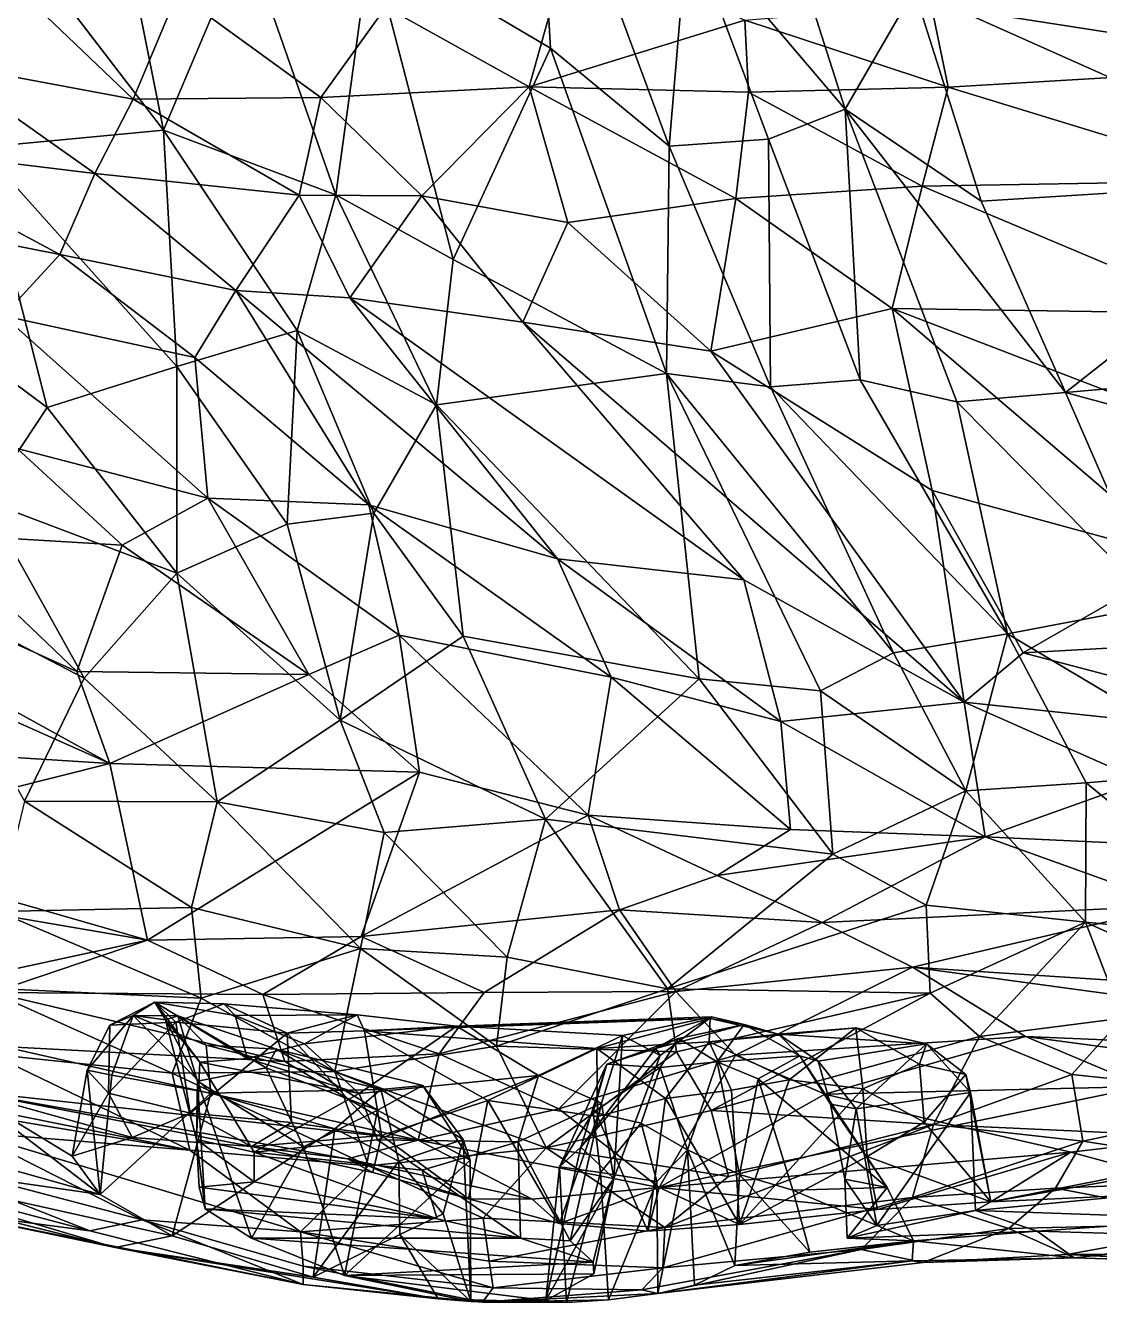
# Model space of a CAD drawing. Header units: metres. Extents: x -887 to 648, y -818 to 707.
# Drawn here: x -320.9 to -104.5, y -818.3 to -561.1 of the extents above; entities that cross this region are included whole.
import ezdxf

# ---------------------------------------------------------------- set-up
doc = ezdxf.new("R2010")
doc.units = ezdxf.units.M

msp = doc.modelspace()

# ---------------------------------------------------------------- linework, layer by layer
at = {"layer": '10k-small'}
for points in [[(-155.7, -577.93, 621.19), (-179.39, -503.89, 653.42), (-187.4, -540.56, 637.47)], [(-155.7, -577.93, 621.19), (-141.85, -553.86, 637.74), (-179.39, -503.89, 653.42)], [(-215.09, -565.64, 637.61), (-218.19, -512.43, 656.88), (-251.36, -544.23, 664.67)], [(-191.21, -585.37, 619.38), (-187.4, -540.56, 637.47), (-218.19, -512.43, 656.88)], [(-191.21, -585.37, 619.38), (-218.19, -512.43, 656.88), (-215.09, -565.64, 637.61)], [(-293.04, -582.15, 663.51), (-304.78, -523.35, 686.57), (-335.68, -526.59, 686.73)], [(-293.04, -582.15, 663.51), (-276.53, -543.15, 674.2), (-304.78, -523.35, 686.57)], [(-329.94, -585.66, 660.18), (-293.04, -582.15, 663.51), (-335.68, -526.59, 686.73)], [(-191.21, -585.37, 619.38), (-171.18, -584, 616.64), (-187.4, -540.56, 637.47)], [(-171.18, -584, 616.64), (-155.7, -577.93, 621.19), (-187.4, -540.56, 637.47)], [(-56.63, -591.95, 647.14), (-74, -542.05, 670.51), (-141.85, -553.86, 637.74)], [(-258.32, -595.17, 650.69), (-276.53, -543.15, 674.2), (-293.04, -582.15, 663.51)], [(-258.32, -595.17, 650.69), (-251.36, -544.23, 664.67), (-276.53, -543.15, 674.2)], [(-234.73, -608.24, 635.56), (-251.36, -544.23, 664.67), (-258.32, -595.17, 650.69)], [(-234.73, -608.24, 635.56), (-215.09, -565.64, 637.61), (-251.36, -544.23, 664.67)], [(-211.04, -543.68, -626.71), (-219.38, -573.4, -589.89), (-248.27, -557.38, -611.07)], [(-175.96, -560.02, -600.77), (-219.38, -573.4, -589.89), (-211.04, -543.68, -626.71)], [(-60.05, -569.03, -530.89), (-138.41, -556.88, -589.26), (-101.85, -543.37, -585.63)], [(-299.16, -575.94, -566.57), (-338.43, -568.61, -555.18), (-325.45, -550.76, -593.07)], [(-290.27, -554.53, -604.73), (-299.16, -575.94, -566.57), (-325.45, -550.76, -593.07)], [(-261.37, -575.57, -581.11), (-299.16, -575.94, -566.57), (-290.27, -554.53, -604.73)], [(-248.27, -557.38, -611.07), (-261.37, -575.57, -581.11), (-290.27, -554.53, -604.73)], [(-128.32, -596.48, 616.13), (-141.85, -553.86, 637.74), (-155.7, -577.93, 621.19)], [(-128.32, -596.48, 616.13), (-56.63, -591.95, 647.14), (-141.85, -553.86, 637.74)], [(-219.38, -573.4, -589.89), (-261.37, -575.57, -581.11), (-248.27, -557.38, -611.07)], [(-134.98, -573.51, -565.08), (-175.96, -560.02, -600.77), (-138.41, -556.88, -589.26)], [(-60.05, -569.03, -530.89), (-134.98, -573.51, -565.08), (-138.41, -556.88, -589.26)], [(-175.17, -574.48, -579.76), (-219.38, -573.4, -589.89), (-175.96, -560.02, -600.77)], [(-134.98, -573.51, -565.08), (-175.17, -574.48, -579.76), (-175.96, -560.02, -600.77)], [(-191.75, -631.17, 599.88), (-215.09, -565.64, 637.61), (-234.73, -608.24, 635.56)], [(-191.75, -631.17, 599.88), (-191.21, -585.37, 619.38), (-215.09, -565.64, 637.61)], [(-306.92, -590.87, -531.26), (-355.42, -584.98, -506.73), (-338.43, -568.61, -555.18)], [(-299.16, -575.94, -566.57), (-306.92, -590.87, -531.26), (-338.43, -568.61, -555.18)], [(-60.05, -569.03, -530.89), (-73.56, -592.29, -503.55), (-134.98, -573.51, -565.08)], [(-219.38, -573.4, -589.89), (-240.98, -595.41, -547.83), (-261.37, -575.57, -581.11)], [(-211.58, -600.77, -538.69), (-240.98, -595.41, -547.83), (-219.38, -573.4, -589.89)], [(-175.17, -574.48, -579.76), (-177.74, -595.93, -543.75), (-219.38, -573.4, -589.89)], [(-177.74, -595.93, -543.75), (-211.58, -600.77, -538.69), (-219.38, -573.4, -589.89)], [(-134.98, -573.51, -565.08), (-140.24, -593.43, -535.13), (-175.17, -574.48, -579.76)], [(-73.56, -592.29, -503.55), (-140.24, -593.43, -535.13), (-134.98, -573.51, -565.08)], [(-265.75, -595.27, -541.57), (-306.92, -590.87, -531.26), (-299.16, -575.94, -566.57)], [(-261.37, -575.57, -581.11), (-265.75, -595.27, -541.57), (-299.16, -575.94, -566.57)], [(-240.98, -595.41, -547.83), (-265.75, -595.27, -541.57), (-261.37, -575.57, -581.11)], [(-140.24, -593.43, -535.13), (-177.74, -595.93, -543.75), (-175.17, -574.48, -579.76)], [(-152.7, -632.45, 589.44), (-155.7, -577.93, 621.19), (-171.18, -584, 616.64)], [(-133.23, -636.86, 588.25), (-111.31, -635.01, 594.81), (-155.7, -577.93, 621.19)], [(-111.31, -635.01, 594.81), (-128.32, -596.48, 616.13), (-155.7, -577.93, 621.19)], [(-133.23, -636.86, 588.25), (-155.7, -577.93, 621.19), (-152.7, -632.45, 589.44)], [(-290.4, -629.79, 639.48), (-293.04, -582.15, 663.51), (-329.94, -585.66, 660.18)], [(-290.4, -629.79, 639.48), (-266.13, -622.51, 641.1), (-293.04, -582.15, 663.51)], [(-266.13, -622.51, 641.1), (-258.32, -595.17, 650.69), (-293.04, -582.15, 663.51)], [(-170.78, -633.85, 590.72), (-171.18, -584, 616.64), (-191.21, -585.37, 619.38)], [(-170.78, -633.85, 590.72), (-152.7, -632.45, 589.44), (-171.18, -584, 616.64)], [(-313.94, -607.23, -485.54), (-363.66, -597.41, -466.31), (-355.42, -584.98, -506.73)], [(-306.92, -590.87, -531.26), (-313.94, -607.23, -485.54), (-355.42, -584.98, -506.73)], [(-316.49, -638.06, 630.97), (-329.94, -585.66, 660.18), (-352.39, -611.29, 639.28)], [(-316.49, -638.06, 630.97), (-290.4, -629.79, 639.48), (-329.94, -585.66, 660.18)], [(-170.78, -633.85, 590.72), (-191.21, -585.37, 619.38), (-191.75, -631.17, 599.88)], [(-278.51, -614.46, -490.12), (-313.94, -607.23, -485.54), (-306.92, -590.87, -531.26)], [(-265.75, -595.27, -541.57), (-278.51, -614.46, -490.12), (-306.92, -590.87, -531.26)], [(-140.24, -593.43, -535.13), (-146.24, -618.11, -491.32), (-177.74, -595.93, -543.75)], [(-79.39, -619.08, -461.15), (-146.24, -618.11, -491.32), (-140.24, -593.43, -535.13)], [(-73.56, -592.29, -503.55), (-79.39, -619.08, -461.15), (-140.24, -593.43, -535.13)], [(-111.31, -635.01, 594.81), (-56.63, -591.95, 647.14), (-128.32, -596.48, 616.13)], [(-111.31, -635.01, 594.81), (-40.86, -628.75, 626.07), (-56.63, -591.95, 647.14)], [(-255.52, -615.96, -496.51), (-278.51, -614.46, -490.12), (-265.75, -595.27, -541.57)], [(-238.07, -637.51, 624.74), (-258.32, -595.17, 650.69), (-266.13, -622.51, 641.1)], [(-240.98, -595.41, -547.83), (-255.52, -615.96, -496.51), (-265.75, -595.27, -541.57)], [(-238.07, -637.51, 624.74), (-234.73, -608.24, 635.56), (-258.32, -595.17, 650.69)], [(-220.64, -620.81, -492.56), (-255.52, -615.96, -496.51), (-240.98, -595.41, -547.83)], [(-211.58, -600.77, -538.69), (-220.64, -620.81, -492.56), (-240.98, -595.41, -547.83)], [(-177.74, -595.93, -543.75), (-182.79, -626.7, -480.21), (-211.58, -600.77, -538.69)], [(-146.24, -618.11, -491.32), (-182.79, -626.7, -480.21), (-177.74, -595.93, -543.75)], [(-313.94, -607.23, -485.54), (-325.27, -619.57, -435.77), (-363.66, -597.41, -466.31)], [(-182.79, -626.7, -480.21), (-220.64, -620.81, -492.56), (-211.58, -600.77, -538.69)], [(-286.76, -627.95, -443.03), (-325.27, -619.57, -435.77), (-313.94, -607.23, -485.54)], [(-278.51, -614.46, -490.12), (-286.76, -627.95, -443.03), (-313.94, -607.23, -485.54)], [(-238.07, -637.51, 624.74), (-191.75, -631.17, 599.88), (-234.73, -608.24, 635.56)], [(-328.96, -656.82, 613.66), (-316.49, -638.06, 630.97), (-352.39, -611.29, 639.28)], [(-251.71, -657.62, -370.96), (-286.76, -627.95, -443.03), (-278.51, -614.46, -490.12)], [(-213.69, -668.53, -362.82), (-251.71, -657.62, -370.96), (-278.51, -614.46, -490.12)], [(-213.69, -668.53, -362.82), (-278.51, -614.46, -490.12), (-255.52, -615.96, -496.51)], [(-176.13, -672.73, -364.9), (-213.69, -668.53, -362.82), (-255.52, -615.96, -496.51)], [(-176.13, -672.73, -364.9), (-255.52, -615.96, -496.51), (-220.64, -620.81, -492.56)], [(-284.14, -656.29, -344.41), (-322.51, -646.26, -335.42), (-325.27, -619.57, -435.77)], [(-284.14, -656.29, -344.41), (-325.27, -619.57, -435.77), (-286.76, -627.95, -443.03)], [(-138.17, -654.73, -409.77), (-182.79, -626.7, -480.21), (-146.24, -618.11, -491.32)], [(-76.07, -645.01, -411.36), (-146.24, -618.11, -491.32), (-79.39, -619.08, -461.15)], [(-87.11, -668.68, -366.19), (-138.17, -654.73, -409.77), (-146.24, -618.11, -491.32)], [(-76.07, -645.01, -411.36), (-87.11, -668.68, -366.19), (-146.24, -618.11, -491.32)], [(-268.14, -661.52, 619.25), (-266.13, -622.51, 641.1), (-290.4, -629.79, 639.48)], [(-268.14, -661.52, 619.25), (-250.65, -659.34, 617.22), (-266.13, -622.51, 641.1)], [(-250.65, -659.34, 617.22), (-238.07, -637.51, 624.74), (-266.13, -622.51, 641.1)], [(-131.77, -697.37, -307.08), (-176.13, -672.73, -364.9), (-220.64, -620.81, -492.56)], [(-131.77, -697.37, -307.08), (-220.64, -620.81, -492.56), (-182.79, -626.7, -480.21)], [(-310.51, -691.25, -194.72), (-459.4, -623.93, -210.93), (-339.57, -663.5, -247.26)], [(-303.9, -709.77, -146.79), (-389.16, -671.77, -154.6), (-459.4, -623.93, -210.93)], [(-303.9, -709.77, -146.79), (-459.4, -623.93, -210.93), (-310.51, -691.25, -194.72)], [(-131.77, -697.37, -307.08), (-182.79, -626.7, -480.21), (-138.17, -654.73, -409.77)], [(-290.34, -671.41, 611.65), (-290.4, -629.79, 639.48), (-316.49, -638.06, 630.97)], [(-290.34, -671.41, 611.65), (-268.14, -661.52, 619.25), (-290.4, -629.79, 639.48)], [(-251.71, -657.62, -370.96), (-284.14, -656.29, -344.41), (-286.76, -627.95, -443.03)], [(-37.27, -655.08, 606.14), (-40.86, -628.75, 626.07), (-111.31, -635.01, 594.81)], [(-185.12, -692.67, 566.15), (-191.75, -631.17, 599.88), (-238.07, -637.51, 624.74)], [(-160.71, -695.11, 553.49), (-145.99, -687.45, 554.44), (-191.75, -631.17, 599.88)], [(-145.99, -687.45, 554.44), (-170.78, -633.85, 590.72), (-191.75, -631.17, 599.88)], [(-160.71, -695.11, 553.49), (-191.75, -631.17, 599.88), (-185.12, -692.67, 566.15)], [(-122.99, -683.65, 555.75), (-152.7, -632.45, 589.44), (-170.78, -633.85, 590.72)], [(-122.99, -683.65, 555.75), (-133.23, -636.86, 588.25), (-152.7, -632.45, 589.44)], [(-145.99, -687.45, 554.44), (-122.99, -683.65, 555.75), (-170.78, -633.85, 590.72)], [(-92.65, -677.84, 566.84), (-111.31, -635.01, 594.81), (-133.23, -636.86, 588.25)], [(-92.65, -677.84, 566.84), (-37.27, -655.08, 606.14), (-111.31, -635.01, 594.81)], [(-232.68, -684.11, 596.14), (-238.07, -637.51, 624.74), (-250.65, -659.34, 617.22)], [(-185.12, -692.67, 566.15), (-238.07, -637.51, 624.74), (-232.68, -684.11, 596.14)], [(-122.99, -683.65, 555.75), (-92.65, -677.84, 566.84), (-133.23, -636.86, 588.25)], [(-290.34, -671.41, 611.65), (-316.49, -638.06, 630.97), (-328.96, -656.82, 613.66)], [(-301.36, -665.77, -291.95), (-339.57, -663.5, -247.26), (-322.51, -646.26, -335.42)], [(-284.14, -656.29, -344.41), (-301.36, -665.77, -291.95), (-322.51, -646.26, -335.42)], [(-87.11, -668.68, -366.19), (-119.84, -687.43, -330.06), (-138.17, -654.73, -409.77)], [(-119.84, -687.43, -330.06), (-131.77, -697.37, -307.08), (-138.17, -654.73, -409.77)], [(-309.01, -692.56, 588.23), (-328.96, -656.82, 613.66), (-345.89, -673.44, 591.74)], [(-309.01, -692.56, 588.23), (-290.34, -671.41, 611.65), (-328.96, -656.82, 613.66)], [(-263.8, -691.84, -250.05), (-301.36, -665.77, -291.95), (-284.14, -656.29, -344.41)], [(-245.57, -683.89, -292.47), (-284.14, -656.29, -344.41), (-251.71, -657.62, -370.96)], [(-245.57, -683.89, -292.47), (-263.8, -691.84, -250.05), (-284.14, -656.29, -344.41)], [(-202.9, -692.39, -300.44), (-245.57, -683.89, -292.47), (-251.71, -657.62, -370.96)], [(-202.9, -692.39, -300.44), (-251.71, -657.62, -370.96), (-213.69, -668.53, -362.82)], [(-257.46, -701.04, 588.99), (-250.65, -659.34, 617.22), (-268.14, -661.52, 619.25)], [(-257.46, -701.04, 588.99), (-232.68, -684.11, 596.14), (-250.65, -659.34, 617.22)], [(-301.36, -665.77, -291.95), (-310.51, -691.25, -194.72), (-339.57, -663.5, -247.26)], [(-257.46, -701.04, 588.99), (-268.14, -661.52, 619.25), (-290.34, -671.41, 611.65)], [(-263.8, -691.84, -250.05), (-310.51, -691.25, -194.72), (-301.36, -665.77, -291.95)], [(-168.71, -701.31, -291.14), (-202.9, -692.39, -300.44), (-213.69, -668.53, -362.82)], [(-168.71, -701.31, -291.14), (-213.69, -668.53, -362.82), (-176.13, -672.73, -364.9)], [(-77.19, -685.14, -331.28), (-119.84, -687.43, -330.06), (-87.11, -668.68, -366.19)], [(-282.26, -717.51, 570.87), (-290.34, -671.41, 611.65), (-309.01, -692.56, 588.23)], [(-282.26, -717.51, 570.87), (-257.46, -701.04, 588.99), (-290.34, -671.41, 611.65)], [(-303.9, -709.77, -146.79), (-410.3, -703.02, -47.17), (-389.16, -671.77, -154.6)], [(-309.01, -692.56, 588.23), (-345.89, -673.44, 591.74), (-321.08, -717.34, 555.74)], [(-131.77, -697.37, -307.08), (-168.71, -701.31, -291.14), (-176.13, -672.73, -364.9)], [(-76.89, -711.11, 541.2), (-92.65, -677.84, 566.84), (-122.99, -683.65, 555.75)], [(-241.45, -711.52, -212.27), (-263.8, -691.84, -250.05), (-245.57, -683.89, -292.47)], [(-216.12, -720.95, 562.66), (-232.68, -684.11, 596.14), (-257.46, -701.04, 588.99)], [(-202.9, -692.39, -300.44), (-207.49, -720.14, -218.99), (-245.57, -683.89, -292.47)], [(-207.49, -720.14, -218.99), (-241.45, -711.52, -212.27), (-245.57, -683.89, -292.47)], [(-216.12, -720.95, 562.66), (-185.12, -692.67, 566.15), (-232.68, -684.11, 596.14)], [(-131.42, -715.29, 532.53), (-122.99, -683.65, 555.75), (-145.99, -687.45, 554.44)], [(-131.42, -715.29, 532.53), (-107.14, -713.62, 533.21), (-122.99, -683.65, 555.75)], [(-107.14, -713.62, 533.21), (-76.89, -711.11, 541.2), (-122.99, -683.65, 555.75)], [(-48.45, -706.25, -287), (-119.84, -687.43, -330.06), (-77.19, -685.14, -331.28)], [(-131.42, -715.29, 532.53), (-145.99, -687.45, 554.44), (-160.71, -695.11, 553.49)], [(-48.45, -706.25, -287), (-131.77, -697.37, -307.08), (-119.84, -687.43, -330.06)], [(-263.8, -691.84, -250.05), (-303.9, -709.77, -146.79), (-310.51, -691.25, -194.72)], [(-241.45, -711.52, -212.27), (-303.9, -709.77, -146.79), (-263.8, -691.84, -250.05)], [(-282.26, -717.51, 570.87), (-309.01, -692.56, 588.23), (-321.08, -717.34, 555.74)], [(-158.2, -728.03, 530.28), (-185.12, -692.67, 566.15), (-216.12, -720.95, 562.66)], [(-166.76, -723.07, -233.33), (-207.49, -720.14, -218.99), (-202.9, -692.39, -300.44)], [(-166.76, -723.07, -233.33), (-202.9, -692.39, -300.44), (-168.71, -701.31, -291.14)], [(-158.2, -728.03, 530.28), (-160.71, -695.11, 553.49), (-185.12, -692.67, 566.15)], [(-158.2, -728.03, 530.28), (-131.42, -715.29, 532.53), (-160.71, -695.11, 553.49)], [(-127.55, -724.52, -239.9), (-168.71, -701.31, -291.14), (-131.77, -697.37, -307.08)], [(-48.45, -706.25, -287), (-95.96, -713.25, -272.7), (-131.77, -697.37, -307.08)], [(-95.96, -713.25, -272.7), (-127.55, -724.52, -239.9), (-131.77, -697.37, -307.08)], [(-248.6, -723.69, 567.65), (-257.46, -701.04, 588.99), (-282.26, -717.51, 570.87)], [(-248.6, -723.69, 567.65), (-216.12, -720.95, 562.66), (-257.46, -701.04, 588.99)], [(-127.55, -724.52, -239.9), (-166.76, -723.07, -233.33), (-168.71, -701.31, -291.14)], [(-303.9, -709.77, -146.79), (-365.87, -725.31, -35.43), (-410.3, -703.02, -47.17)], [(-296.28, -745.36, -48.99), (-365.87, -725.31, -35.43), (-303.9, -709.77, -146.79)], [(-241.45, -711.52, -212.27), (-296.28, -745.36, -48.99), (-303.9, -709.77, -146.79)], [(-241.45, -711.52, -212.27), (-253.22, -744.63, -96.48), (-296.28, -745.36, -48.99)], [(-207.49, -720.14, -218.99), (-253.22, -744.63, -96.48), (-241.45, -711.52, -212.27)], [(-68.1, -745.58, 506.12), (-76.89, -711.11, 541.2), (-107.14, -713.62, 533.21)], [(-107.34, -741.74, 506.25), (-107.14, -713.62, 533.21), (-131.42, -715.29, 532.53)], [(-49.86, -728.19, -233.32), (-127.55, -724.52, -239.9), (-95.96, -713.25, -272.7)], [(-68.1, -745.58, 506.12), (-107.14, -713.62, 533.21), (-107.34, -741.74, 506.25)], [(-287.44, -738.76, 542.64), (-321.08, -717.34, 555.74), (-326.43, -739.6, 521.56)], [(-282.26, -717.51, 570.87), (-321.08, -717.34, 555.74), (-287.44, -738.76, 542.64)], [(-253.4, -747.02, 541.12), (-282.26, -717.51, 570.87), (-287.44, -738.76, 542.64)], [(-248.6, -723.69, 567.65), (-282.26, -717.51, 570.87), (-253.4, -747.02, 541.12)], [(-139.41, -738.3, 514.58), (-131.42, -715.29, 532.53), (-158.2, -728.03, 530.28)], [(-107.34, -741.74, 506.25), (-131.42, -715.29, 532.53), (-139.41, -738.3, 514.58)], [(-201.18, -739.22, -162.38), (-253.22, -744.63, -96.48), (-207.49, -720.14, -218.99)], [(-181.53, -732.29, -198.92), (-201.18, -739.22, -162.38), (-207.49, -720.14, -218.99)], [(-166.76, -723.07, -233.33), (-181.53, -732.29, -198.92), (-207.49, -720.14, -218.99)], [(-223.81, -748.75, 537.02), (-216.12, -720.95, 562.66), (-248.6, -723.69, 567.65)], [(-191.52, -755.14, 520.34), (-216.12, -720.95, 562.66), (-223.81, -748.75, 537.02)], [(-191.52, -755.14, 520.34), (-158.2, -728.03, 530.28), (-216.12, -720.95, 562.66)], [(-296.28, -745.36, -48.99), (-408.47, -726.13, 18.65), (-365.87, -725.31, -35.43)], [(-223.81, -748.75, 537.02), (-248.6, -723.69, 567.65), (-253.4, -747.02, 541.12)], [(-127.55, -724.52, -239.9), (-181.53, -732.29, -198.92), (-166.76, -723.07, -233.33)], [(-127.55, -724.52, -239.9), (-160.38, -741.77, -175.16), (-181.53, -732.29, -198.92)], [(-89.07, -738.34, -198.23), (-160.38, -741.77, -175.16), (-127.55, -724.52, -239.9)], [(-49.86, -728.19, -233.32), (-89.07, -738.34, -198.23), (-127.55, -724.52, -239.9)], [(-296.28, -745.36, -48.99), (-332.04, -753.07, 23.52), (-408.47, -726.13, 18.65)], [(-191.52, -755.14, 520.34), (-139.41, -738.3, 514.58), (-158.2, -728.03, 530.28)], [(-160.38, -741.77, -175.16), (-201.18, -739.22, -162.38), (-181.53, -732.29, -198.92)], [(-138.58, -756.04, 495.98), (-139.41, -738.3, 514.58), (-191.52, -755.14, 520.34)], [(-89.07, -738.34, -198.23), (-142.17, -750.82, -146.75), (-160.38, -741.77, -175.16)], [(11.5, -760.86, -123.67), (-142.17, -750.82, -146.75), (-89.07, -738.34, -198.23)], [(-107.34, -741.74, 506.25), (-139.41, -738.3, 514.58), (-138.58, -756.04, 495.98)], [(-285.46, -757.05, 516.42), (-326.43, -739.6, 521.56), (-329.69, -754.93, 492.27)], [(-285.46, -757.05, 516.42), (-287.44, -738.76, 542.64), (-326.43, -739.6, 521.56)], [(-253.4, -747.02, 541.12), (-287.44, -738.76, 542.64), (-285.46, -757.05, 516.42)], [(-201.18, -739.22, -162.38), (-228.46, -755.87, -79.84), (-253.22, -744.63, -96.48)], [(-189.85, -755.7, -109.67), (-228.46, -755.87, -79.84), (-201.18, -739.22, -162.38)], [(-160.38, -741.77, -175.16), (-189.85, -755.7, -109.67), (-201.18, -739.22, -162.38)], [(-142.17, -750.82, -146.75), (-189.85, -755.7, -109.67), (-160.38, -741.77, -175.16)], [(-107.34, -741.74, 506.25), (-138.58, -756.04, 495.98), (-128.69, -764.76, 481.29)], [(-99.87, -761.04, 482.37), (-107.34, -741.74, 506.25), (-128.69, -764.76, 481.29)], [(-68.95, -759.12, 487.19), (-107.34, -741.74, 506.25), (-99.87, -761.04, 482.37)], [(-68.1, -745.58, 506.12), (-107.34, -741.74, 506.25), (-68.95, -759.12, 487.19)], [(-296.28, -745.36, -48.99), (-327.5, -755.89, 29.52), (-332.04, -753.07, 23.52)], [(-273.06, -756.3, -34.93), (-327.5, -755.89, 29.52), (-296.28, -745.36, -48.99)], [(-253.22, -744.63, -96.48), (-273.06, -756.3, -34.93), (-296.28, -745.36, -48.99)], [(-228.46, -755.87, -79.84), (-273.06, -756.3, -34.93), (-253.22, -744.63, -96.48)], [(-253.4, -747.02, 541.12), (-285.46, -757.05, 516.42), (-258.56, -771.78, 502.07)], [(-225.96, -766.74, 514.71), (-253.4, -747.02, 541.12), (-258.56, -771.78, 502.07)], [(-223.81, -748.75, 537.02), (-253.4, -747.02, 541.12), (-225.96, -766.74, 514.71)], [(-191.52, -755.14, 520.34), (-223.81, -748.75, 537.02), (-225.96, -766.74, 514.71)], [(-142.17, -750.82, -146.75), (-177.79, -768.53, -59.73), (-189.85, -755.7, -109.67)], [(-119.4, -764.78, -88.69), (-177.79, -768.53, -59.73), (-142.17, -750.82, -146.75)], [(-3.49, -769.65, -88.39), (-119.4, -764.78, -88.69), (-142.17, -750.82, -146.75)], [(11.5, -760.86, -123.67), (-3.49, -769.65, -88.39), (-142.17, -750.82, -146.75)], [(-285.46, -757.05, 516.42), (-329.69, -754.93, 492.27), (-291.3, -772.12, 484.4)], [(-291.3, -772.12, 484.4), (-329.69, -754.93, 492.27), (-327.82, -768.34, 465.38)], [(-268.62, -769.82, 19.54), (-325.43, -766.77, 79.43), (-327.5, -755.89, 29.52)], [(-268.62, -769.82, 19.54), (-327.5, -755.89, 29.52), (-273.06, -756.3, -34.93)], [(-228.46, -755.87, -79.84), (-237.51, -768.26, -21.36), (-273.06, -756.3, -34.93)], [(-237.51, -768.26, -21.36), (-268.62, -769.82, 19.54), (-273.06, -756.3, -34.93)], [(-189.85, -755.7, -109.67), (-213.41, -779.35, 9.62), (-237.51, -768.26, -21.36)], [(-189.85, -755.7, -109.67), (-237.51, -768.26, -21.36), (-228.46, -755.87, -79.84)], [(-189.68, -767.84, 504.6), (-191.52, -755.14, 520.34), (-225.96, -766.74, 514.71)], [(-177.79, -768.53, -59.73), (-213.41, -779.35, 9.62), (-189.85, -755.7, -109.67)], [(-138.58, -756.04, 495.98), (-191.52, -755.14, 520.34), (-189.68, -767.84, 504.6)], [(-138.58, -756.04, 495.98), (-189.68, -767.84, 504.6), (-182.69, -779.65, 484.73)], [(-128.69, -764.76, 481.29), (-138.58, -756.04, 495.98), (-182.69, -779.65, 484.73)], [(-290.59, -761.84, 141.37), (-294.79, -757.82, 165.92), (-303.87, -762.47, 168.28)], [(-294.79, -757.82, 165.92), (-299.18, -760.56, 199.76), (-303.87, -762.47, 168.28)], [(-292.66, -761.39, 188.02), (-299.18, -760.56, 199.76), (-294.79, -757.82, 165.92)], [(-278.61, -760.51, 151.14), (-294.79, -757.82, 165.92), (-280.87, -758.21, 141.16)], [(-292.66, -761.39, 188.02), (-294.79, -757.82, 165.92), (-285.71, -769.93, 168.17)], [(-285.71, -769.93, 168.17), (-294.79, -757.82, 165.92), (-276.13, -769.21, 157.36)], [(-294.79, -757.82, 165.92), (-278.61, -760.51, 151.14), (-276.13, -769.21, 157.36)], [(-280.87, -758.21, 141.16), (-294.79, -757.82, 165.92), (-290.59, -761.84, 141.37)], [(-258.56, -771.78, 502.07), (-285.46, -757.05, 516.42), (-291.3, -772.12, 484.4)], [(-268.17, -764.1, 132.25), (-280.87, -758.21, 141.16), (-290.59, -761.84, 141.37)], [(-254.06, -760.42, 144.28), (-280.87, -758.21, 141.16), (-268.17, -764.1, 132.25)], [(-254.06, -760.42, 144.28), (-278.61, -760.51, 151.14), (-280.87, -758.21, 141.16)], [(-299.18, -760.56, 199.76), (-308.46, -771.51, 183.83), (-303.87, -762.47, 168.28)], [(-303.48, -772.55, 207.37), (-308.46, -771.51, 183.83), (-299.18, -760.56, 199.76)], [(-283.5, -776.15, 251.76), (-303.48, -772.55, 207.37), (-299.18, -760.56, 199.76)], [(-284.48, -766.51, 238.43), (-299.18, -760.56, 199.76), (-290.18, -760.61, 207.45)], [(-283.5, -776.15, 251.76), (-299.18, -760.56, 199.76), (-284.48, -766.51, 238.43)], [(-290.18, -760.61, 207.45), (-299.18, -760.56, 199.76), (-292.66, -761.39, 188.02)], [(-290.18, -760.61, 207.45), (-292.66, -761.39, 188.02), (-286.23, -773.78, 201.8)], [(-292.66, -761.39, 188.02), (-285.71, -769.93, 168.17), (-286.42, -785.52, 183.25)], [(-286.23, -773.78, 201.8), (-292.66, -761.39, 188.02), (-286.42, -785.52, 183.25)], [(-270.3, -767.29, 257.59), (-290.18, -760.61, 207.45), (-272.34, -771.1, 241.17)], [(-272.34, -771.1, 241.17), (-290.18, -760.61, 207.45), (-286.23, -773.78, 201.8)], [(-270.3, -767.29, 257.59), (-284.48, -766.51, 238.43), (-290.18, -760.61, 207.45)], [(-264.67, -766.22, 151.07), (-278.61, -760.51, 151.14), (-254.06, -760.42, 144.28)], [(-276.13, -769.21, 157.36), (-278.61, -760.51, 151.14), (-264.67, -766.22, 151.07)], [(-252.54, -763.6, 135.38), (-254.06, -760.42, 144.28), (-268.17, -764.1, 132.25)], [(-234, -762.65, 155.63), (-264.67, -766.22, 151.07), (-254.06, -760.42, 144.28)], [(-234, -762.65, 155.63), (-254.06, -760.42, 144.28), (-252.54, -763.6, 135.38)], [(-182.93, -761.12, 185.57), (-252.54, -763.6, 135.38), (-205.77, -767.18, 162.18)], [(-182.93, -761.12, 185.57), (-234, -762.65, 155.63), (-252.54, -763.6, 135.38)], [(-182.66, -760.83, 196.42), (-200.58, -764.55, 186.77), (-234, -762.65, 155.63)], [(-182.66, -760.83, 196.42), (-234, -762.65, 155.63), (-182.93, -761.12, 185.57)], [(-182.93, -761.12, 185.57), (-205.77, -767.18, 162.18), (-183.12, -765.81, 175.4)], [(-182.66, -760.83, 196.42), (-192.97, -768.56, 208.88), (-200.58, -764.55, 186.77)], [(-182.66, -760.83, 196.42), (-193.96, -767.16, 235.3), (-192.97, -768.56, 208.88)], [(-176.08, -762.35, 199.4), (-193.96, -767.16, 235.3), (-182.66, -760.83, 196.42)], [(-169.18, -764.3, 174.9), (-182.93, -761.12, 185.57), (-183.12, -765.81, 175.4)], [(-176.08, -762.35, 199.4), (-182.66, -760.83, 196.42), (-182.93, -761.12, 185.57)], [(-169.18, -764.3, 174.9), (-176.08, -762.35, 199.4), (-182.93, -761.12, 185.57)], [(-99.87, -761.04, 482.37), (-128.69, -764.76, 481.29), (-110.03, -772.41, 464.91)], [(-65.98, -777.04, 457.19), (-99.87, -761.04, 482.37), (-110.03, -772.41, 464.91)], [(-308.46, -771.51, 183.83), (-304.15, -776.15, 156.13), (-303.87, -762.47, 168.28)], [(-304.15, -776.15, 156.13), (-287.71, -780.2, 135.32), (-290.59, -761.84, 141.37)], [(-303.87, -762.47, 168.28), (-304.15, -776.15, 156.13), (-290.59, -761.84, 141.37)], [(-287.71, -780.2, 135.32), (-268.17, -764.1, 132.25), (-290.59, -761.84, 141.37)], [(-249.14, -784.73, 130.87), (-252.54, -763.6, 135.38), (-268.17, -764.1, 132.25)], [(-253.65, -776.22, 159.56), (-264.67, -766.22, 151.07), (-234, -762.65, 155.63)], [(-217.49, -772.64, 178.36), (-253.65, -776.22, 159.56), (-234, -762.65, 155.63)], [(-249.14, -784.73, 130.87), (-227.7, -777.67, 143.69), (-252.54, -763.6, 135.38)], [(-227.7, -777.67, 143.69), (-205.77, -767.18, 162.18), (-252.54, -763.6, 135.38)], [(-217.49, -772.64, 178.36), (-234, -762.65, 155.63), (-200.58, -764.55, 186.77)], [(-176.08, -762.35, 199.4), (-189.29, -765.16, 239.35), (-193.96, -767.16, 235.3)], [(-176.08, -762.35, 199.4), (-181.49, -769.86, 232.56), (-189.29, -765.16, 239.35)], [(-153.58, -763.01, 138.42), (-169.18, -764.3, 174.9), (-183.12, -765.81, 175.4)], [(-153.58, -763.01, 138.42), (-183.12, -765.81, 175.4), (-166.98, -773.47, 139.55)], [(-164.89, -768.65, 200.97), (-181.49, -769.86, 232.56), (-176.08, -762.35, 199.4)], [(-164.89, -768.65, 200.97), (-176.08, -762.35, 199.4), (-169.18, -764.3, 174.9)], [(-139.35, -766.21, 143.29), (-169.18, -764.3, 174.9), (-153.58, -763.01, 138.42)], [(-152.18, -775.31, 125.89), (-153.58, -763.01, 138.42), (-166.98, -773.47, 139.55)], [(-152.18, -775.31, 125.89), (-140.76, -770.35, 125.91), (-153.58, -763.01, 138.42)], [(-139.35, -766.21, 143.29), (-153.58, -763.01, 138.42), (-140.76, -770.35, 125.91)], [(-267.26, -782.12, 128.12), (-268.17, -764.1, 132.25), (-287.71, -780.2, 135.32)], [(-249.3, -775.43, 296.63), (-283.5, -776.15, 251.76), (-284.48, -766.51, 238.43)], [(-249.3, -775.43, 296.63), (-284.48, -766.51, 238.43), (-270.3, -767.29, 257.59)], [(-253.65, -776.22, 159.56), (-276.13, -769.21, 157.36), (-264.67, -766.22, 151.07)], [(-249.14, -784.73, 130.87), (-268.17, -764.1, 132.25), (-267.26, -782.12, 128.12)], [(-204.84, -778.16, 192.42), (-217.49, -772.64, 178.36), (-200.58, -764.55, 186.77)], [(-191.92, -777.27, 162.45), (-183.12, -765.81, 175.4), (-205.77, -767.18, 162.18)], [(-202.3, -793.39, 214.57), (-204.84, -778.16, 192.42), (-200.58, -764.55, 186.77)], [(-189.29, -765.16, 239.35), (-193, -771.02, 281.8), (-203.76, -770.36, 283.58)], [(-189.29, -765.16, 239.35), (-203.76, -770.36, 283.58), (-193.96, -767.16, 235.3)], [(-202.3, -793.39, 214.57), (-200.58, -764.55, 186.77), (-192.97, -768.56, 208.88)], [(-181.49, -769.86, 232.56), (-193, -771.02, 281.8), (-189.29, -765.16, 239.35)], [(-178.63, -775.59, 154.26), (-183.12, -765.81, 175.4), (-191.92, -777.27, 162.45)], [(-183.12, -765.81, 175.4), (-178.63, -775.59, 154.26), (-166.98, -773.47, 139.55)], [(-128.69, -764.76, 481.29), (-182.69, -779.65, 484.73), (-137.93, -782.46, 454.93)], [(-119.4, -764.78, -88.69), (-159.84, -776.39, -26.52), (-177.79, -768.53, -59.73)], [(-161.17, -769.75, 175.43), (-164.89, -768.65, 200.97), (-169.18, -764.3, 174.9)], [(-139.35, -766.21, 143.29), (-161.17, -769.75, 175.43), (-169.18, -764.3, 174.9)], [(-161.17, -769.75, 175.43), (-139.35, -766.21, 143.29), (-153.53, -779.36, 171.59)], [(-95.46, -774.85, -40.11), (-159.84, -776.39, -26.52), (-119.4, -764.78, -88.69)], [(-153.53, -779.36, 171.59), (-139.35, -766.21, 143.29), (-130.49, -776.03, 142.7)], [(-131.42, -772.42, 126.78), (-139.35, -766.21, 143.29), (-140.76, -770.35, 125.91)], [(-139.35, -766.21, 143.29), (-131.42, -772.42, 126.78), (-130.49, -776.03, 142.7)], [(-110.03, -772.41, 464.91), (-128.69, -764.76, 481.29), (-137.93, -782.46, 454.93)], [(10.19, -782.06, -30.49), (-119.4, -764.78, -88.69), (-3.49, -769.65, -88.39)], [(10.19, -782.06, -30.49), (-95.46, -774.85, -40.11), (-119.4, -764.78, -88.69)], [(-287.78, -787.68, 449.22), (-327.82, -768.34, 465.38), (-335.24, -778.15, 434.06)], [(-241.72, -785.67, 65.04), (-333.16, -775.68, 136.02), (-325.43, -766.77, 79.43)], [(-287.78, -787.68, 449.22), (-291.3, -772.12, 484.4), (-327.82, -768.34, 465.38)], [(-241.72, -785.67, 65.04), (-325.43, -766.77, 79.43), (-268.62, -769.82, 19.54)], [(-253.65, -776.22, 159.56), (-285.71, -769.93, 168.17), (-276.13, -769.21, 157.36)], [(-249.94, -779.62, 277.33), (-270.3, -767.29, 257.59), (-272.34, -771.1, 241.17)], [(-240.78, -774.66, 295.83), (-249.3, -775.43, 296.63), (-270.3, -767.29, 257.59)], [(-240.78, -774.66, 295.83), (-270.3, -767.29, 257.59), (-249.94, -779.62, 277.33)], [(-237.51, -768.26, -21.36), (-241.72, -785.67, 65.04), (-268.62, -769.82, 19.54)], [(-215.98, -787.21, 480.48), (-225.96, -766.74, 514.71), (-258.56, -771.78, 502.07)], [(-213.41, -779.35, 9.62), (-241.72, -785.67, 65.04), (-237.51, -768.26, -21.36)], [(-205.64, -780.87, 157.32), (-205.77, -767.18, 162.18), (-227.7, -777.67, 143.69)], [(-189.68, -767.84, 504.6), (-225.96, -766.74, 514.71), (-215.98, -787.21, 480.48)], [(-182.69, -779.65, 484.73), (-189.68, -767.84, 504.6), (-215.98, -787.21, 480.48)], [(-177.79, -768.53, -59.73), (-193.21, -795.2, 76.45), (-213.41, -779.35, 9.62)], [(-203.76, -770.36, 283.58), (-208.98, -787.06, 261.07), (-193.96, -767.16, 235.3)], [(-208.98, -787.06, 261.07), (-192.97, -768.56, 208.88), (-193.96, -767.16, 235.3)], [(-208.98, -787.06, 261.07), (-202.3, -793.39, 214.57), (-192.97, -768.56, 208.88)], [(-205.64, -780.87, 157.32), (-191.92, -777.27, 162.45), (-205.77, -767.18, 162.18)], [(-159.84, -776.39, -26.52), (-193.21, -795.2, 76.45), (-177.79, -768.53, -59.73)], [(-181.49, -769.86, 232.56), (-164.89, -768.65, 200.97), (-173.28, -773.32, 220.31)], [(-173.28, -773.32, 220.31), (-164.89, -768.65, 200.97), (-147.25, -795.2, 211.06)], [(-147.25, -795.2, 211.06), (-164.89, -768.65, 200.97), (-158.71, -778.42, 192.95)], [(-164.89, -768.65, 200.97), (-161.17, -769.75, 175.43), (-158.71, -778.42, 192.95)], [(-305.84, -796.61, 215.22), (-311.45, -788.88, 178.75), (-308.46, -771.51, 183.83)], [(-308.46, -771.51, 183.83), (-311.45, -788.88, 178.75), (-304.15, -776.15, 156.13)], [(-305.84, -796.61, 215.22), (-308.46, -771.51, 183.83), (-303.48, -772.55, 207.37)], [(-251.78, -790.85, 464.83), (-258.56, -771.78, 502.07), (-291.3, -772.12, 484.4)], [(-286.42, -785.52, 183.25), (-285.71, -769.93, 168.17), (-274.76, -788.07, 164.85)], [(-264.82, -787, 251.38), (-272.34, -771.1, 241.17), (-286.23, -773.78, 201.8)], [(-274.76, -788.07, 164.85), (-285.71, -769.93, 168.17), (-253.65, -776.22, 159.56)], [(-249.94, -779.62, 277.33), (-272.34, -771.1, 241.17), (-264.82, -787, 251.38)], [(-215.98, -787.21, 480.48), (-258.56, -771.78, 502.07), (-251.78, -790.85, 464.83)], [(-213.29, -791.01, 299.46), (-203.76, -770.36, 283.58), (-206.5, -780.01, 299.41)], [(-213.29, -791.01, 299.46), (-208.98, -787.06, 261.07), (-203.76, -770.36, 283.58)], [(-193, -771.02, 281.8), (-206.5, -780.01, 299.41), (-203.76, -770.36, 283.58)], [(-193, -771.02, 281.8), (-196.82, -782.25, 300.93), (-206.5, -780.01, 299.41)], [(-196.82, -782.25, 300.93), (-193, -771.02, 281.8), (-187.46, -787.6, 293.86)], [(-187.46, -787.6, 293.86), (-193, -771.02, 281.8), (-181.49, -769.86, 232.56)], [(-187.46, -787.6, 293.86), (-181.49, -769.86, 232.56), (-176.99, -792.59, 239.45)], [(-176.99, -792.59, 239.45), (-181.49, -769.86, 232.56), (-173.28, -773.32, 220.31)], [(-158.71, -778.42, 192.95), (-161.17, -769.75, 175.43), (-153.53, -779.36, 171.59)], [(-139.84, -782.04, 119.89), (-140.76, -770.35, 125.91), (-152.18, -775.31, 125.89)], [(-139.84, -782.04, 119.89), (-131.42, -772.42, 126.78), (-140.76, -770.35, 125.91)], [(-283.5, -776.15, 251.76), (-305.84, -796.61, 215.22), (-303.48, -772.55, 207.37)], [(-251.78, -790.85, 464.83), (-291.3, -772.12, 484.4), (-287.78, -787.68, 449.22)], [(-284.67, -799.48, 206.69), (-286.23, -773.78, 201.8), (-286.42, -785.52, 183.25)], [(-264.82, -787, 251.38), (-286.23, -773.78, 201.8), (-275.31, -805.38, 233.24)], [(-275.31, -805.38, 233.24), (-286.23, -773.78, 201.8), (-284.67, -799.48, 206.69)], [(-249.92, -785.57, 160.33), (-253.65, -776.22, 159.56), (-217.49, -772.64, 178.36)], [(-221.58, -786.01, 178.95), (-249.92, -785.57, 160.33), (-217.49, -772.64, 178.36)], [(-221.58, -786.01, 178.95), (-217.49, -772.64, 178.36), (-204.84, -778.16, 192.42)], [(-178.63, -775.59, 154.26), (-177.02, -802.61, 142), (-166.98, -773.47, 139.55)], [(-177.02, -802.61, 142), (-152.18, -775.31, 125.89), (-166.98, -773.47, 139.55)], [(-176.99, -792.59, 239.45), (-173.28, -773.32, 220.31), (-166.27, -795.75, 224.44)], [(-166.27, -795.75, 224.44), (-173.28, -773.32, 220.31), (-147.25, -795.2, 211.06)], [(-126.41, -798.08, 122.31), (-131.42, -772.42, 126.78), (-139.84, -782.04, 119.89)], [(-107.83, -785.87, 435.91), (-110.03, -772.41, 464.91), (-137.93, -782.46, 454.93)], [(-130.49, -776.03, 142.7), (-131.42, -772.42, 126.78), (-126.41, -798.08, 122.31)], [(-65.98, -777.04, 457.19), (-110.03, -772.41, 464.91), (-107.83, -785.87, 435.91)], [(-305.84, -796.61, 215.22), (-351.56, -783.79, 197.58), (-333.16, -775.68, 136.02)], [(-275.31, -786.91, 123.51), (-299.37, -785.13, 143.21), (-333.16, -775.68, 136.02)], [(-255.96, -789.42, 107.71), (-275.31, -786.91, 123.51), (-333.16, -775.68, 136.02)], [(-305.84, -796.61, 215.22), (-333.16, -775.68, 136.02), (-311.45, -788.88, 178.75)], [(-299.37, -785.13, 143.21), (-311.45, -788.88, 178.75), (-333.16, -775.68, 136.02)], [(-241.72, -785.67, 65.04), (-255.96, -789.42, 107.71), (-333.16, -775.68, 136.02)], [(-311.45, -788.88, 178.75), (-299.37, -785.13, 143.21), (-304.15, -776.15, 156.13)], [(-283.5, -776.15, 251.76), (-291.31, -804.9, 248.91), (-305.84, -796.61, 215.22)], [(-304.15, -776.15, 156.13), (-299.37, -785.13, 143.21), (-287.71, -780.2, 135.32)], [(-258.54, -783.34, 290.88), (-291.31, -804.9, 248.91), (-283.5, -776.15, 251.76)], [(-249.3, -775.43, 296.63), (-258.54, -783.34, 290.88), (-283.5, -776.15, 251.76)], [(-274.76, -788.07, 164.85), (-253.65, -776.22, 159.56), (-249.92, -785.57, 160.33)], [(-245.62, -789.87, 305.96), (-258.54, -783.34, 290.88), (-249.3, -775.43, 296.63)], [(-231.25, -789.66, 298.52), (-240.78, -774.66, 295.83), (-249.94, -779.62, 277.33)], [(-232.68, -785.54, 307.15), (-249.3, -775.43, 296.63), (-240.78, -774.66, 295.83)], [(-245.62, -789.87, 305.96), (-249.3, -775.43, 296.63), (-232.68, -785.54, 307.15)], [(-232.68, -785.54, 307.15), (-240.78, -774.66, 295.83), (-231.25, -789.66, 298.52)], [(-133.65, -782.69, 8.46), (-193.21, -795.2, 76.45), (-159.84, -776.39, -26.52)], [(-177.02, -802.61, 142), (-178.63, -775.59, 154.26), (-191.92, -777.27, 162.45)], [(-177.02, -802.61, 142), (-151.3, -788.97, 123.73), (-152.18, -775.31, 125.89)], [(-95.46, -774.85, -40.11), (-133.65, -782.69, 8.46), (-159.84, -776.39, -26.52)], [(-153.53, -779.36, 171.59), (-130.49, -776.03, 142.7), (-149.33, -802.81, 169.59)], [(-151.3, -788.97, 123.73), (-139.84, -782.04, 119.89), (-152.18, -775.31, 125.89)], [(-149.33, -802.81, 169.59), (-130.49, -776.03, 142.7), (-129.45, -799.83, 139.49)], [(-83.82, -784.95, 20.9), (-133.65, -782.69, 8.46), (-95.46, -774.85, -40.11)], [(-130.49, -776.03, 142.7), (-126.41, -798.08, 122.31), (-129.45, -799.83, 139.49)], [(-287.78, -787.68, 449.22), (-335.24, -778.15, 434.06), (-330.63, -780.46, 431.88)], [(-231.6, -797.5, 136.51), (-227.7, -777.67, 143.69), (-249.14, -784.73, 130.87)], [(-193.21, -795.2, 76.45), (-241.72, -785.67, 65.04), (-213.41, -779.35, 9.62)], [(-213.28, -802.42, 150.59), (-227.7, -777.67, 143.69), (-231.6, -797.5, 136.51)], [(-213.28, -802.42, 150.59), (-205.64, -780.87, 157.32), (-227.7, -777.67, 143.69)], [(-211.12, -805.94, 195.16), (-221.58, -786.01, 178.95), (-204.84, -778.16, 192.42)], [(-202.3, -793.39, 214.57), (-211.12, -805.94, 195.16), (-204.84, -778.16, 192.42)], [(-195.45, -804, 152.93), (-191.92, -777.27, 162.45), (-205.64, -780.87, 157.32)], [(-195.45, -804, 152.93), (-177.02, -802.61, 142), (-191.92, -777.27, 162.45)], [(-147.25, -795.2, 211.06), (-158.71, -778.42, 192.95), (-155.8, -793.51, 189.59)], [(-158.71, -778.42, 192.95), (-153.53, -779.36, 171.59), (-155.8, -793.51, 189.59)], [(-155.8, -793.51, 189.59), (-153.53, -779.36, 171.59), (-149.33, -802.81, 169.59)], [(-60.27, -793.15, 419.91), (-65.98, -777.04, 457.19), (-107.83, -785.87, 435.91)], [(-287.78, -787.68, 449.22), (-330.63, -780.46, 431.88), (-332.2, -784.02, 419.04)], [(-275.31, -786.91, 123.51), (-287.71, -780.2, 135.32), (-299.37, -785.13, 143.21)], [(-267.26, -782.12, 128.12), (-287.71, -780.2, 135.32), (-275.31, -786.91, 123.51)], [(-249.94, -779.62, 277.33), (-264.82, -787, 251.38), (-256.56, -812.93, 267.43)], [(-231.25, -789.66, 298.52), (-249.94, -779.62, 277.33), (-256.56, -812.93, 267.43)], [(-179.24, -792.97, 457.25), (-182.69, -779.65, 484.73), (-215.98, -787.21, 480.48)], [(-205, -792.17, 308.16), (-213.29, -791.01, 299.46), (-206.5, -780.01, 299.41)], [(-195.45, -804, 152.93), (-205.64, -780.87, 157.32), (-213.28, -802.42, 150.59)], [(-205, -792.17, 308.16), (-206.5, -780.01, 299.41), (-196.82, -782.25, 300.93)], [(-137.93, -782.46, 454.93), (-182.69, -779.65, 484.73), (-179.24, -792.97, 457.25)], [(-126.41, -798.08, 122.31), (-139.84, -782.04, 119.89), (-151.3, -788.97, 123.73)], [(-305.84, -796.61, 215.22), (-370.59, -787.26, 240.3), (-351.56, -783.79, 197.58)], [(-297.35, -801.72, 390.92), (-332.2, -784.02, 419.04), (-346.13, -788.84, 383.93)], [(-265.49, -804.14, 416.41), (-287.78, -787.68, 449.22), (-332.2, -784.02, 419.04)], [(-265.49, -804.14, 416.41), (-332.2, -784.02, 419.04), (-297.35, -801.72, 390.92)], [(-258.54, -783.34, 290.88), (-262.93, -813.26, 288.91), (-291.31, -804.9, 248.91)], [(-275.31, -786.91, 123.51), (-249.14, -784.73, 130.87), (-267.26, -782.12, 128.12)], [(-245.62, -789.87, 305.96), (-262.93, -813.26, 288.91), (-258.54, -783.34, 290.88)], [(-193.66, -793.95, 304.7), (-205, -792.17, 308.16), (-196.82, -782.25, 300.93)], [(-193.66, -793.95, 304.7), (-196.82, -782.25, 300.93), (-187.46, -787.6, 293.86)], [(-110.26, -788.04, 46.33), (-193.21, -795.2, 76.45), (-133.65, -782.69, 8.46)], [(-137.93, -782.46, 454.93), (-192.05, -803.26, 436.57), (-142.17, -797.2, 414.41)], [(-137.93, -782.46, 454.93), (-179.24, -792.97, 457.25), (-192.05, -803.26, 436.57)], [(-107.83, -785.87, 435.91), (-137.93, -782.46, 454.93), (-142.17, -797.2, 414.41)], [(-83.82, -784.95, 20.9), (-110.26, -788.04, 46.33), (-133.65, -782.69, 8.46)], [(-284.67, -799.48, 206.69), (-286.42, -785.52, 183.25), (-285.85, -795.14, 181.34)], [(-286.42, -785.52, 183.25), (-274.8, -794.05, 162.31), (-285.85, -795.14, 181.34)], [(-286.42, -785.52, 183.25), (-274.76, -788.07, 164.85), (-274.8, -794.05, 162.31)], [(-250.89, -792.16, 125.34), (-249.14, -784.73, 130.87), (-275.31, -786.91, 123.51)], [(-250.89, -792.16, 125.34), (-275.31, -786.91, 123.51), (-255.96, -789.42, 107.71)], [(-256.56, -812.93, 267.43), (-264.82, -787, 251.38), (-275.31, -805.38, 233.24)], [(-240.96, -791.7, 163.98), (-274.76, -788.07, 164.85), (-249.92, -785.57, 160.33)], [(-218.77, -797.54, 114.3), (-255.96, -789.42, 107.71), (-241.72, -785.67, 65.04)], [(-215.98, -787.21, 480.48), (-251.78, -790.85, 464.83), (-228.64, -801.39, 445.24)], [(-231.6, -797.5, 136.51), (-249.14, -784.73, 130.87), (-250.89, -792.16, 125.34)], [(-240.96, -791.7, 163.98), (-249.92, -785.57, 160.33), (-221.58, -786.01, 178.95)], [(-236.69, -800.49, 310.64), (-245.62, -789.87, 305.96), (-232.68, -785.54, 307.15)], [(-193.21, -795.2, 76.45), (-218.77, -797.54, 114.3), (-241.72, -785.67, 65.04)], [(-221.14, -805.38, 179.32), (-240.96, -791.7, 163.98), (-221.58, -786.01, 178.95)], [(-236.69, -800.49, 310.64), (-232.68, -785.54, 307.15), (-231.11, -818.18, 303.57)], [(-232.68, -785.54, 307.15), (-231.25, -789.66, 298.52), (-231.11, -818.18, 303.57)], [(-192.05, -803.26, 436.57), (-215.98, -787.21, 480.48), (-228.64, -801.39, 445.24)], [(-211.12, -805.94, 195.16), (-221.14, -805.38, 179.32), (-221.58, -786.01, 178.95)], [(-216.04, -817.93, 293.45), (-202.3, -793.39, 214.57), (-208.98, -787.06, 261.07)], [(-213.29, -791.01, 299.46), (-216.04, -817.93, 293.45), (-208.98, -787.06, 261.07)], [(-179.24, -792.97, 457.25), (-215.98, -787.21, 480.48), (-192.05, -803.26, 436.57)], [(-107.83, -785.87, 435.91), (-142.17, -797.2, 414.41), (-113.36, -795.34, 408.19)], [(-60.27, -793.15, 419.91), (-107.83, -785.87, 435.91), (-113.36, -795.34, 408.19)], [(-83.82, -784.95, 20.9), (-95.66, -792.04, 77.22), (-110.26, -788.04, 46.33)], [(-302.81, -807.24, 287.42), (-382.98, -787.29, 270.7), (-370.59, -787.26, 240.3)], [(-302.81, -807.24, 287.42), (-338.44, -799.9, 318.17), (-382.98, -787.29, 270.7)], [(-291.31, -804.9, 248.91), (-302.81, -807.24, 287.42), (-370.59, -787.26, 240.3)], [(-291.31, -804.9, 248.91), (-370.59, -787.26, 240.3), (-305.84, -796.61, 215.22)], [(-307.93, -803.9, 362.41), (-346.13, -788.84, 383.93), (-361.95, -789.58, 352.69)], [(-307.93, -803.9, 362.41), (-361.95, -789.58, 352.69), (-338.44, -799.9, 318.17)], [(-297.35, -801.72, 390.92), (-346.13, -788.84, 383.93), (-307.93, -803.9, 362.41)], [(-251.78, -790.85, 464.83), (-287.78, -787.68, 449.22), (-265.49, -804.14, 416.41)], [(-237.94, -801.5, 163.9), (-274.8, -794.05, 162.31), (-274.76, -788.07, 164.85)], [(-237.94, -801.5, 163.9), (-274.76, -788.07, 164.85), (-240.96, -791.7, 163.98)], [(-231.11, -818.18, 303.57), (-231.25, -789.66, 298.52), (-256.56, -812.93, 267.43)], [(-231.6, -797.5, 136.51), (-250.89, -792.16, 125.34), (-255.96, -789.42, 107.71)], [(-218.77, -797.54, 114.3), (-231.6, -797.5, 136.51), (-255.96, -789.42, 107.71)], [(-193.66, -793.95, 304.7), (-187.46, -787.6, 293.86), (-193.44, -816.52, 299.73)], [(-193.44, -816.52, 299.73), (-187.46, -787.6, 293.86), (-186.1, -814.84, 282.93)], [(-110.26, -788.04, 46.33), (-149.21, -799.64, 121.6), (-193.21, -795.2, 76.45)], [(-187.46, -787.6, 293.86), (-177.97, -810.88, 241.87), (-186.1, -814.84, 282.93)], [(-187.46, -787.6, 293.86), (-176.99, -792.59, 239.45), (-177.97, -810.88, 241.87)], [(-177.02, -802.61, 142), (-149.21, -799.64, 121.6), (-151.3, -788.97, 123.73)], [(-149.21, -799.64, 121.6), (-126.41, -798.08, 122.31), (-151.3, -788.97, 123.73)], [(-110.26, -788.04, 46.33), (-126.41, -798.08, 122.31), (-149.21, -799.64, 121.6)], [(-95.66, -792.04, 77.22), (-126.41, -798.08, 122.31), (-110.26, -788.04, 46.33)], [(-228.64, -801.39, 445.24), (-251.78, -790.85, 464.83), (-265.49, -804.14, 416.41)], [(-262.93, -813.26, 288.91), (-245.62, -789.87, 305.96), (-245.43, -804.63, 305.44)], [(-245.43, -804.63, 305.44), (-245.62, -789.87, 305.96), (-236.69, -800.49, 310.64)], [(-221.14, -805.38, 179.32), (-237.94, -801.5, 163.9), (-240.96, -791.7, 163.98)], [(-211.84, -818.35, 305.19), (-216.04, -817.93, 293.45), (-213.29, -791.01, 299.46)], [(-205, -792.17, 308.16), (-211.84, -818.35, 305.19), (-213.29, -791.01, 299.46)], [(-211.84, -818.35, 305.19), (-205, -792.17, 308.16), (-203.42, -817.8, 307.3)], [(-203.42, -817.8, 307.3), (-205, -792.17, 308.16), (-193.66, -793.95, 304.7)], [(-95.66, -792.04, 77.22), (-101.33, -793.69, 91.79), (-126.41, -798.08, 122.31)], [(-237.94, -801.5, 163.9), (-285.85, -795.14, 181.34), (-274.8, -794.05, 162.31)], [(-216.04, -817.93, 293.45), (-206.39, -812.57, 237.75), (-202.3, -793.39, 214.57)], [(-202.3, -793.39, 214.57), (-206.47, -810.24, 212.9), (-211.12, -805.94, 195.16)], [(-206.39, -812.57, 237.75), (-206.47, -810.24, 212.9), (-202.3, -793.39, 214.57)], [(-203.42, -817.8, 307.3), (-193.66, -793.95, 304.7), (-193.44, -816.52, 299.73)], [(-177.97, -810.88, 241.87), (-176.99, -792.59, 239.45), (-162.86, -808.18, 224.28)], [(-176.99, -792.59, 239.45), (-166.27, -795.75, 224.44), (-162.86, -808.18, 224.28)], [(-147.25, -795.2, 211.06), (-155.8, -793.51, 189.59), (-155.32, -805.42, 193.35)], [(-155.32, -805.42, 193.35), (-155.8, -793.51, 189.59), (-149.33, -802.81, 169.59)], [(-96.37, -796.66, 117.7), (-126.41, -798.08, 122.31), (-101.33, -793.69, 91.79)], [(-60.27, -793.15, 419.91), (-113.36, -795.34, 408.19), (-76.42, -802.39, 382.49)], [(-237.94, -801.5, 163.9), (-284.67, -799.48, 206.69), (-285.85, -795.14, 181.34)], [(-213.28, -802.42, 150.59), (-231.6, -797.5, 136.51), (-218.77, -797.54, 114.3)], [(-193.21, -795.2, 76.45), (-213.28, -802.42, 150.59), (-218.77, -797.54, 114.3)], [(-193.21, -795.2, 76.45), (-195.45, -804, 152.93), (-213.28, -802.42, 150.59)], [(-177.02, -802.61, 142), (-195.45, -804, 152.93), (-193.21, -795.2, 76.45)], [(-149.21, -799.64, 121.6), (-177.02, -802.61, 142), (-193.21, -795.2, 76.45)], [(-142.17, -797.2, 414.41), (-192.05, -803.26, 436.57), (-192.45, -811.38, 403.52)], [(-142.17, -797.2, 414.41), (-192.45, -811.38, 403.52), (-152.48, -807.66, 375.19)], [(-141.98, -805.96, 215.6), (-166.27, -795.75, 224.44), (-147.25, -795.2, 211.06)], [(-162.86, -808.18, 224.28), (-166.27, -795.75, 224.44), (-141.98, -805.96, 215.6)], [(-141.98, -805.96, 215.6), (-147.25, -795.2, 211.06), (-155.32, -805.42, 193.35)], [(-122.78, -803.42, 377.35), (-142.17, -797.2, 414.41), (-152.48, -807.66, 375.19)], [(-113.36, -795.34, 408.19), (-142.17, -797.2, 414.41), (-122.78, -803.42, 377.35)], [(-81.31, -801.51, 161.87), (-129.45, -799.83, 139.49), (-96.37, -796.66, 117.7)], [(-96.37, -796.66, 117.7), (-129.45, -799.83, 139.49), (-126.41, -798.08, 122.31)], [(-76.42, -802.39, 382.49), (-113.36, -795.34, 408.19), (-122.78, -803.42, 377.35)], [(-264.9, -814.7, 348.73), (-338.44, -799.9, 318.17), (-302.81, -807.24, 287.42)], [(-264.9, -814.7, 348.73), (-307.93, -803.9, 362.41), (-338.44, -799.9, 318.17)], [(-221.14, -805.38, 179.32), (-284.67, -799.48, 206.69), (-237.94, -801.5, 163.9)], [(-221.14, -805.38, 179.32), (-275.31, -805.38, 233.24), (-284.67, -799.48, 206.69)], [(-129.45, -799.83, 139.49), (-155.32, -805.42, 193.35), (-149.33, -802.81, 169.59)], [(-117.04, -803.96, 198.22), (-155.32, -805.42, 193.35), (-129.45, -799.83, 139.49)], [(-81.31, -801.51, 161.87), (-117.04, -803.96, 198.22), (-129.45, -799.83, 139.49)], [(-264.9, -814.7, 348.73), (-297.35, -801.72, 390.92), (-307.93, -803.9, 362.41)], [(-264.9, -814.7, 348.73), (-264.94, -811.03, 381.79), (-297.35, -801.72, 390.92)], [(-264.94, -811.03, 381.79), (-265.49, -804.14, 416.41), (-297.35, -801.72, 390.92)], [(-227.43, -810, 415.74), (-228.64, -801.39, 445.24), (-265.49, -804.14, 416.41)], [(-231.11, -818.18, 303.57), (-245.43, -804.63, 305.44), (-236.69, -800.49, 310.64)], [(-192.05, -803.26, 436.57), (-228.64, -801.39, 445.24), (-227.43, -810, 415.74)], [(-76.42, -802.39, 382.49), (-122.78, -803.42, 377.35), (-110.99, -808.7, 336.24)], [(-72.03, -805.3, 192.78), (-117.04, -803.96, 198.22), (-81.31, -801.51, 161.87)], [(-73.19, -808.32, 344.28), (-76.42, -802.39, 382.49), (-110.99, -808.7, 336.24)], [(-262.93, -813.26, 288.91), (-302.81, -807.24, 287.42), (-291.31, -804.9, 248.91)], [(-226.67, -815.37, 388.65), (-265.49, -804.14, 416.41), (-264.94, -811.03, 381.79)], [(-226.67, -815.37, 388.65), (-227.43, -810, 415.74), (-265.49, -804.14, 416.41)], [(-237.7, -817.6, 307.93), (-262.93, -813.26, 288.91), (-245.43, -804.63, 305.44)], [(-231.11, -818.18, 303.57), (-237.7, -817.6, 307.93), (-245.43, -804.63, 305.44)], [(-192.05, -803.26, 436.57), (-227.43, -810, 415.74), (-192.45, -811.38, 403.52)], [(-117.04, -803.96, 198.22), (-141.98, -805.96, 215.6), (-155.32, -805.42, 193.35)], [(-122.78, -803.42, 377.35), (-152.48, -807.66, 375.19), (-139.98, -810.31, 332.65)], [(-109.6, -809.37, 281.14), (-141.98, -805.96, 215.6), (-117.04, -803.96, 198.22)], [(-110.99, -808.7, 336.24), (-122.78, -803.42, 377.35), (-139.98, -810.31, 332.65)], [(-72.03, -805.3, 192.78), (-109.6, -809.37, 281.14), (-117.04, -803.96, 198.22)], [(-237.7, -817.6, 307.93), (-264.9, -814.7, 348.73), (-302.81, -807.24, 287.42)], [(-237.7, -817.6, 307.93), (-302.81, -807.24, 287.42), (-262.93, -813.26, 288.91)], [(-206.47, -810.24, 212.9), (-256.56, -812.93, 267.43), (-275.31, -805.38, 233.24)], [(-206.47, -810.24, 212.9), (-275.31, -805.38, 233.24), (-221.14, -805.38, 179.32)], [(-206.47, -810.24, 212.9), (-221.14, -805.38, 179.32), (-211.12, -805.94, 195.16)], [(-152.48, -807.66, 375.19), (-192.45, -811.38, 403.52), (-196.67, -815.78, 373.29)], [(-152.48, -807.66, 375.19), (-196.67, -815.78, 373.29), (-193.44, -816.52, 346.8)], [(-139.98, -810.31, 332.65), (-152.48, -807.66, 375.19), (-193.44, -816.52, 346.8)], [(-141.98, -805.96, 215.6), (-142.21, -809.93, 282.59), (-177.97, -810.88, 241.87)], [(-141.98, -805.96, 215.6), (-177.97, -810.88, 241.87), (-162.86, -808.18, 224.28)], [(-109.6, -809.37, 281.14), (-142.21, -809.93, 282.59), (-141.98, -805.96, 215.6)], [(-51.96, -811.13, 251.73), (-109.6, -809.37, 281.14), (-72.03, -805.3, 192.78)], [(-206.39, -812.57, 237.75), (-256.56, -812.93, 267.43), (-206.47, -810.24, 212.9)], [(-192.45, -811.38, 403.52), (-227.43, -810, 415.74), (-226.67, -815.37, 388.65)], [(-139.98, -810.31, 332.65), (-193.44, -816.52, 299.73), (-142.21, -809.93, 282.59)], [(-142.21, -809.93, 282.59), (-193.44, -816.52, 299.73), (-186.1, -814.84, 282.93)], [(-139.98, -810.31, 332.65), (-193.44, -816.52, 346.8), (-193.44, -816.52, 299.73)], [(-142.21, -809.93, 282.59), (-186.1, -814.84, 282.93), (-177.97, -810.88, 241.87)], [(-109.6, -809.37, 281.14), (-139.98, -810.31, 332.65), (-142.21, -809.93, 282.59)], [(-109.6, -809.37, 281.14), (-110.99, -808.7, 336.24), (-139.98, -810.31, 332.65)], [(-73.19, -808.32, 344.28), (-110.99, -808.7, 336.24), (-77.79, -810.36, 308.21)], [(-77.79, -810.36, 308.21), (-110.99, -808.7, 336.24), (-109.6, -809.37, 281.14)], [(-51.96, -811.13, 251.73), (-77.79, -810.36, 308.21), (-109.6, -809.37, 281.14)], [(-228.8, -818.26, 359.65), (-264.94, -811.03, 381.79), (-264.9, -814.7, 348.73)], [(-226.67, -815.37, 388.65), (-264.94, -811.03, 381.79), (-228.8, -818.26, 359.65)], [(-206.39, -812.57, 237.75), (-216.04, -817.93, 293.45), (-256.56, -812.93, 267.43)], [(-216.04, -817.93, 293.45), (-231.11, -818.18, 303.57), (-256.56, -812.93, 267.43)], [(-192.45, -811.38, 403.52), (-226.67, -815.37, 388.65), (-196.67, -815.78, 373.29)], [(-228.8, -818.26, 359.65), (-264.9, -814.7, 348.73), (-237.7, -817.6, 307.93)], [(-196.67, -815.78, 373.29), (-226.67, -815.37, 388.65), (-228.8, -818.26, 359.65)], [(-211.84, -818.35, 305.19), (-228.8, -818.26, 359.65), (-237.7, -817.6, 307.93)], [(-211.84, -818.35, 305.19), (-237.7, -817.6, 307.93), (-231.11, -818.18, 303.57)], [(-211.84, -818.35, 305.19), (-231.11, -818.18, 303.57), (-216.04, -817.93, 293.45)], [(-193.44, -816.52, 346.8), (-196.67, -815.78, 373.29), (-228.8, -818.26, 359.65)], [(-193.44, -816.52, 346.8), (-228.8, -818.26, 359.65), (-203.42, -817.8, 307.3)], [(-203.42, -817.8, 307.3), (-228.8, -818.26, 359.65), (-211.84, -818.35, 305.19)], [(-193.44, -816.52, 299.73), (-193.44, -816.52, 346.8), (-203.42, -817.8, 307.3)]]:
    msp.add_3dface(points, dxfattribs=at)

doc.saveas('drawing.dxf')
